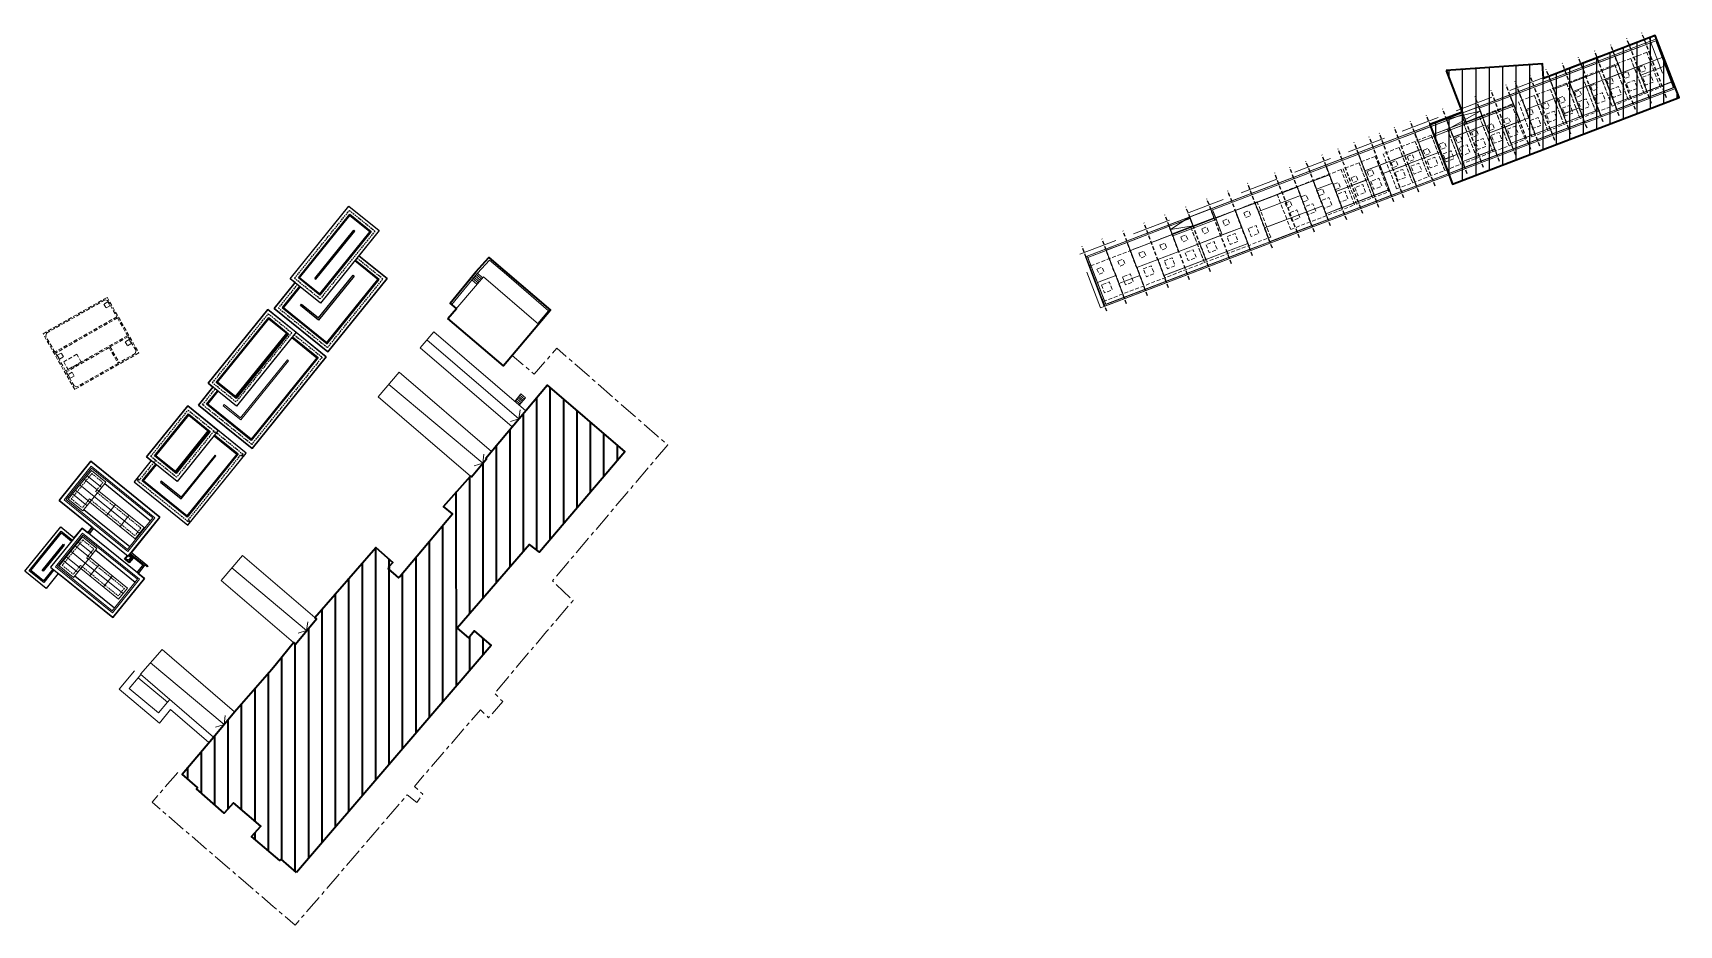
# Model space of a CAD drawing. Extents: x 834002 to 834531, y 817750 to 818262.
# Drawn here: x 834258.6 to 834531.3, y 817774.6 to 817922.3 of the extents above; entities that cross this region are included whole.
import ezdxf

# ---------------------------------------------------------------- set-up
doc = ezdxf.new("R2010")
doc.units = 0
doc.header["$LTSCALE"] = 1000
for name, pattern in [('3B50D- ARC-DWG-1002-P00-XXXX-WS3-XB$0$HIDDEN', [0.375, 0.25, -0.125]), ('3B50F-ARC-DWG-2500-P00-XXXX-WS3-XC$0$HIDDEN', [0.375, 0.25, -0.125]), ('3B50G-ARC-DWG-2500-P00-XXXX-WS3-XC$0$HIDDEN', [0.375, 0.25, -0.125]), ('3B50H- ARC-DWG-2500-P00-XXXX-WS3-XC$0$HIDDEN', [0.375, 0.25, -0.125]), ('CENTER', [50.8, 31.75, -6.35, 6.35, -6.35]), ('HIDDEN', [9.525, 6.35, -3.175])]:
    doc.linetypes.add(name, pattern=pattern)
doc.layers.get('0').update_dxf_attribs({"lineweight": 9})
for name, color, linetype, lineweight in [('000-Architecture boundary', 1, 'Continuous', 35), ('126-concrete slabs-b', 3, 'Continuous', 13), ('191-elevation1', 1, 'Continuous', 13), ('3B50D- ARC-DWG-1002-P00-XXXX-WS3-XB$0$A-ROOF', 4, 'Continuous', 9), ('Building EXISTING outline-b', 2, 'Continuous', 13), ('DLN280_1', 251, 'HIDDEN', 18)]:
    doc.layers.add(name, color=color, linetype=linetype, lineweight=lineweight)
for name, color, linetype in [('000-structure-b', 3, 'Continuous'), ('3B50D- ARC-DWG-1002-P00-XXXX-WS3-XB$0$DLN210__', 7, 'Continuous'), ('3B50D- ARC-DWG-1002-P00-XXXX-WS3-XB$0$DLN220__', 7, 'Continuous'), ('3B50D- ARC-DWG-1002-P00-XXXX-WS3-XB$0$Fall Line', 7, 'Continuous'), ('3B50D- ARC-DWG-1002-P00-XXXX-WS3-XB$0$METAL', 6, 'Continuous'), ('3B50F-ARC-DWG-2500-P00-XXXX-WS3-XC$0$DLN210__', 7, 'Continuous'), ('3B50G-ARC-DWG-2500-P00-XXXX-WS3-XC$0$DLN210__', 7, 'Continuous'), ('3B50H- ARC-DWG-2500-P00-XXXX-WS3-XC$0$DLN210__', 7, 'Continuous')]:
    doc.layers.add(name, color=color, linetype=linetype)

# ---------------------------------------------------------------- blocks, each defined once
blk = doc.blocks.new('3B50D- ARC-DWG-1002-P00-XXXX-WS3-XB$0$SAFSDFSDFAS')
at = {"layer": '3B50D- ARC-DWG-1002-P00-XXXX-WS3-XB$0$DLN210__', "color": 2}
for p, q in [((203300, -102360), (203300, -93935)), ((208790, -102360), (208790, -93935)), ((193800, -108110), (193800, -98335)), ((199290, -108110), (199290, -98335))]:
    blk.add_line(p, q, dxfattribs=at)
at = {"layer": '3B50D- ARC-DWG-1002-P00-XXXX-WS3-XB$0$DLN210__', "color": 1}
for points in [[(199895, -97515), (199895, -93980), (200095, -93980), (200095, -94480), (201880, -94480)], [(200145, -97515), (200145, -94730), (201880, -94730)], [(210210, -105680), (212895, -105680), (212895, -108780), (204445, -108780), (204445, -106395)], [(210210, -105880), (212695, -105880), (212695, -108580), (204645, -108580), (204645, -106395)]]:
    blk.add_lwpolyline(points, dxfattribs=at)
for points in [[(210210, -93115), (201880, -93115), (201880, -106395), (210210, -106395)], [(200710, -97515), (192380, -97515), (192380, -112245), (200710, -112245)], [(205920, -106930), (211495, -106930), (211495, -107130), (205920, -107130)]]:
    blk.add_lwpolyline(points, close=True, dxfattribs=at)
at = {"layer": '3B50D- ARC-DWG-1002-P00-XXXX-WS3-XB$0$DLN210__', "color": 8}
blk.add_lwpolyline([(210210, -104780), (213395, -104780), (213395, -109280), (203945, -109280), (203945, -106395)], dxfattribs=at)
at = {"layer": '3B50D- ARC-DWG-1002-P00-XXXX-WS3-XB$0$Fall Line', "color": 1}
for p, q in [((200345, -94730), (200345, -97515)), ((200710, -104930), (201880, -104930)), ((200710, -105180), (201880, -105180))]:
    blk.add_line(p, q, dxfattribs=at)
blk = doc.blocks.new('3B50D- ARC-DWG-1002-P00-XXXX-WS3-XB$0$Roof Structure 02')
at = {"layer": '3B50D- ARC-DWG-1002-P00-XXXX-WS3-XB$0$A-ROOF'}
for p, q in [((252852, -93610), (260022, -93610)), ((252852, -105730), (252852, -93610)), ((253092, -105490), (253092, -93850)), ((253092, -93850), (259782, -93850)), ((255266, -94225), (257607, -94225)), ((255266, -102275), (255266, -94225)), ((256437, -102445), (256437, -94235)), ((257607, -102275), (257607, -94225)), ((259782, -93850), (259782, -105490)), ((260022, -93610), (260022, -105730)), ((255266, -97445), (257607, -97445)), ((255266, -100345), (257607, -100345)), ((253367, -102275), (255266, -102275)), ((254476, -105365), (254476, -102275)), ((255266, -105365), (255266, -102275)), ((255266, -102275), (257607, -102275)), ((256437, -105365), (256437, -102345)), ((257607, -105365), (257607, -102275)), ((257607, -102275), (259507, -102275, 0)), ((258397, -105365), (258397, -102275)), ((259507, -105365, 0), (259507, -102275, 0)), ((252852, -105730), (260022, -105730)), ((253092, -105490), (259782, -105490))]:
    blk.add_line(p, q, dxfattribs=at)
at = {"layer": '3B50D- ARC-DWG-1002-P00-XXXX-WS3-XB$0$A-ROOF', "linetype": '3B50D- ARC-DWG-1002-P00-XXXX-WS3-XB$0$HIDDEN'}
for p, q in [((255637, -102645), (255637, -94595)), ((255637, -94595), (257237, -94595)), ((257237, -102645), (257237, -94595)), ((253737, -104995), (253737, -102645)), ((253737, -102645), (255637, -102645)), ((257237, -102645), (259137, -102645, 0)), ((259137, -104995), (259137, -102645)), ((253737, -104995), (259137, -104995, 0))]:
    blk.add_line(p, q, dxfattribs=at)
at = {"layer": '3B50D- ARC-DWG-1002-P00-XXXX-WS3-XB$0$A-ROOF', "color": 4}
for q in [(253367, -102275), (259507, -105365, 0)]:
    blk.add_line((253367, -105365, 0), q, dxfattribs=at)
blk = doc.blocks.new('3B50D- ARC-DWG-1002-P00-XXXX-WS3-XB$0$34')
at = {"layer": '3B50D- ARC-DWG-1002-P00-XXXX-WS3-XB$0$A-ROOF'}
for p, q in [((172450, -97071), (179620, -97071)), ((172450, -110641), (172450, -97071)), ((172690, -97311), (179380, -97311)), ((172690, -110401), (172690, -97311)), ((174864, -97436), (177206, -97436)), ((174864, -107086), (174864, -97436)), ((176035, -107086), (176035, -97446)), ((177206, -97436), (177206, -107086)), ((179380, -97311), (179380, -110401)), ((179620, -97071), (179620, -110641)), ((174864, -100656), (177206, -100656)), ((174864, -103556), (177206, -103556)), ((172965, -107086), (174864, -107086)), ((174100, -110176), (174100, -107086)), ((174864, -110176), (174864, -107086)), ((174864, -107086), (177206, -107086)), ((176035, -110176), (176035, -107086)), ((177206, -107086), (179105, -107086, 0)), ((177206, -110176), (177206, -107086)), ((177970, -110176), (177970, -107086)), ((179105, -110176, 0), (179105, -107086, 0)), ((172450, -110641), (179620, -110641)), ((172690, -110401), (179380, -110401))]:
    blk.add_line(p, q, dxfattribs=at)
at = {"layer": '3B50D- ARC-DWG-1002-P00-XXXX-WS3-XB$0$A-ROOF', "linetype": '3B50D- ARC-DWG-1002-P00-XXXX-WS3-XB$0$HIDDEN'}
for p, q in [((175235, -107456), (175235, -97806)), ((175235, -97806), (176835, -97806)), ((176835, -107456), (176835, -97806)), ((173335, -109806), (173335, -107456)), ((173335, -107456), (175235, -107456)), ((176835, -107456), (178735, -107456, 0)), ((178735, -109806), (178735, -107456)), ((173335, -109806), (178735, -109806, 0))]:
    blk.add_line(p, q, dxfattribs=at)
at = {"layer": '3B50D- ARC-DWG-1002-P00-XXXX-WS3-XB$0$A-ROOF', "color": 4}
for q in [(172965, -107086), (179105, -110176, 0)]:
    blk.add_line((172965, -110176, 0), q, dxfattribs=at)
blk = doc.blocks.new('3B50D- ARC-DWG-1002-P00-XXXX-WS3-XB')
at = {"layer": '3B50D- ARC-DWG-1002-P00-XXXX-WS3-XB$0$METAL', "linetype": '3B50D- ARC-DWG-1002-P00-XXXX-WS3-XB$0$HIDDEN', "ltscale": 0.3}
for p, q in [((834274543, 817834992), (834274700, 817835187)), ((834274635, 817834789), (834274558, 817834852)), ((834274581, 817834961), (834274739, 817835155)), ((834274667, 817834828), (834274589, 817834891)), ((834274887, 817835100), (834274809, 817835163)), ((834274918, 817835139), (834274840, 817835202))]:
    blk.add_line(p, q, dxfattribs=at)
at = {"layer": '3B50D- ARC-DWG-1002-P00-XXXX-WS3-XB$0$METAL'}
for points in [[(834274539, 817835799), (834275169, 817835290), (834274540, 817834512), (834273762, 817835141), (834274234, 817835724)], [(834274476, 817835721), (834275028, 817835275), (834274525, 817834653), (834273903, 817835156), (834274312, 817835661)]]:
    blk.add_lwpolyline(points, dxfattribs=at)
at = {"layer": '3B50D- ARC-DWG-1002-P00-XXXX-WS3-XB$0$METAL', "linetype": '3B50D- ARC-DWG-1002-P00-XXXX-WS3-XB$0$HIDDEN'}
blk.add_lwpolyline([(834274448, 817835686), (834274777, 817834964), (834273903, 817835156)], dxfattribs=at)
at = {"layer": '3B50D- ARC-DWG-1002-P00-XXXX-WS3-XB$0$METAL', "linetype": '3B50D- ARC-DWG-1002-P00-XXXX-WS3-XB$0$HIDDEN', "ltscale": 0.3}
for centre, radius, start, end in [((834274620, 817834930), 100, 141.05987, 231.05985), ((834274620, 817834930), 50, 141.05987, 231.05985), ((834274777, 817835124), 100, 51.05985, 141.05987), ((834274777, 817835124), 50, 51.05985, 141.05987)]:
    blk.add_arc(centre, radius, start, end, dxfattribs=at)
at = {"rotation": 231.059857306278}
for name, p in [('3B50D- ARC-DWG-1002-P00-XXXX-WS3-XB$0$34', (834462690, 817915119)), ('3B50D- ARC-DWG-1002-P00-XXXX-WS3-XB$0$Roof Structure 02', (834507982, 817969677))]:
    blk.add_blockref(name, p, dxfattribs=at)
at = {"layer": '3B50D- ARC-DWG-1002-P00-XXXX-WS3-XB$0$DLN220__', "rotation": 231.059857306278}
blk.add_blockref('3B50D- ARC-DWG-1002-P00-XXXX-WS3-XB$0$SAFSDFSDFAS', (834476377, 817930428), dxfattribs=at)
blk = doc.blocks.new('3B50F-ARC-DWG-2500-P00-XXXX-WS3-XC')
at = {"layer": '3B50F-ARC-DWG-2500-P00-XXXX-WS3-XC$0$DLN210__', "color": 1}
blk.add_line((834287578, 817856395), (834282142, 817849666), dxfattribs=at)
for points in [[(834277406, 817852079), (834284224, 817860518), (834289280, 817856434), (834282462, 817847994)], [(834287944, 817856292), (834282320, 817849330), (834278742, 817852221), (834284366, 817859182)], [(834287733, 817856269), (834282297, 817849541), (834278953, 817852243), (834284389, 817858972)], [(834288753, 817852360), (834283129, 817845398), (834279842, 817848053), (834279716, 817847898), (834283158, 817845117), (834288909, 817852234)]]:
    blk.add_lwpolyline(points, close=True, dxfattribs=at)
at = {"layer": '3B50F-ARC-DWG-2500-P00-XXXX-WS3-XC$0$DLN210__', "color": 1, "linetype": '3B50F-ARC-DWG-2500-P00-XXXX-WS3-XC$0$HIDDEN'}
blk.add_lwpolyline([(834278109, 817852153), (834284299, 817859815), (834288577, 817856359), (834282387, 817848697)], close=True, dxfattribs=at)
at = {"layer": '3B50F-ARC-DWG-2500-P00-XXXX-WS3-XC$0$DLN210__', "color": 8}
blk.add_lwpolyline([(834278184, 817851450), (834275356, 817847950), (834284262, 817840754), (834293909, 817852694), (834288600, 817856983)], dxfattribs=at)
at = {"layer": '3B50F-ARC-DWG-2500-P00-XXXX-WS3-XC$0$DLN210__', "color": 1, "linetype": '3B50F-ARC-DWG-2500-P00-XXXX-WS3-XC$0$HIDDEN'}
blk.add_lwpolyline([(834278887, 817851525), (834276216, 817848219), (834276021, 817848376), (834275864, 817848182), (834284382, 817841300), (834284539, 817841495), (834284344, 817841652), (834293048, 817852425), (834293243, 817852268), (834293400, 817852462), (834288772, 817856202), (834288677, 817856085), (834288483, 817856242), (834288577, 817856359), (834288538, 817856390)], dxfattribs=at)
at = {"layer": '3B50F-ARC-DWG-2500-P00-XXXX-WS3-XC$0$DLN210__', "color": 1}
for points in [[(834288683, 817855695), (834292573, 817852552), (834284120, 817842090), (834276692, 817848092), (834278922, 817850853)], [(834288589, 817855578), (834292362, 817852530), (834284098, 817842301), (834276902, 817848114), (834279039, 817850759)]]:
    blk.add_lwpolyline(points, dxfattribs=at)
blk = doc.blocks.new('3B50G-ARC-DWG-2500-P00-XXXX-WS3-XC')
at = {"color": 1}
for p, q in [((834292096, 817862063), (834300580, 817872564)), ((834300730, 817868136), (834292985, 817858548)), ((834300925, 817867978), (834293022, 817858197)), ((834300925, 817867978), (834300730, 817868136)), ((834290125, 817860538), (834290282, 817860732)), ((834290125, 817860538), (834293022, 817858197)), ((834290282, 817860732), (834292985, 817858548))]:
    blk.add_line(p, q, dxfattribs=at)
at = {"layer": '3B50G-ARC-DWG-2500-P00-XXXX-WS3-XC$0$DLN210__', "color": 1}
for points in [[(834287632, 817864255), (834297498, 817876467), (834302166, 817872697), (834292299, 817860484)], [(834288968, 817864397), (834297640, 817875131), (834300946, 817872461), (834292274, 817861726)], [(834289179, 817864419), (834297663, 817874920), (834300735, 817872438), (834292252, 817861937)]]:
    blk.add_lwpolyline(points, close=True, dxfattribs=at)
at = {"layer": '3B50G-ARC-DWG-2500-P00-XXXX-WS3-XC$0$DLN210__', "color": 1, "linetype": '3B50G-ARC-DWG-2500-P00-XXXX-WS3-XC$0$HIDDEN'}
blk.add_lwpolyline([(834288335, 817864330), (834297573, 817875764), (834301462, 817872622), (834292225, 817861187)], close=True, dxfattribs=at)
at = {"layer": '3B50G-ARC-DWG-2500-P00-XXXX-WS3-XC$0$DLN210__', "color": 8}
blk.add_lwpolyline([(834302166, 817872697), (834307183, 817868643), (834294897, 817853436), (834285990, 817860632), (834288410, 817863627)], dxfattribs=at)
at = {"layer": '3B50G-ARC-DWG-2500-P00-XXXX-WS3-XC$0$DLN210__', "color": 1, "linetype": '3B50G-ARC-DWG-2500-P00-XXXX-WS3-XC$0$HIDDEN'}
blk.add_lwpolyline([(834301851, 817872308), (834306480, 817868569), (834294822, 817854139), (834286694, 817860706), (834288799, 817863312)], dxfattribs=at)
at = {"layer": '3B50G-ARC-DWG-2500-P00-XXXX-WS3-XC$0$DLN210__', "color": 1}
for points in [[(834301569, 817871958), (834305847, 817868501), (834294755, 817854772), (834287326, 817860774), (834289149, 817863029)], [(834301474, 817871841), (834305636, 817868479), (834294733, 817854983), (834287537, 817860796), (834289266, 817862935)]]:
    blk.add_lwpolyline(points, dxfattribs=at)
blk = doc.blocks.new('3B50H- ARC-DWG-2500-P00-XXXX-WS3-XC')
at = {"layer": '3B50H- ARC-DWG-2500-P00-XXXX-WS3-XC$0$DLN210__', "color": 1}
for p, q in [((834305289, 817881618), (834311731, 817889591)), ((834305445, 817881492), (834311887, 817889465)), ((834311731, 817889591), (834311887, 817889465)), ((834305289, 817881618), (834305445, 817881492)), ((834311808, 817882008), (834311613, 817882165))]:
    blk.add_line(p, q, dxfattribs=at)
for points in [[(834301225, 817881560), (834310935, 817893577), (834315952, 817889523), (834306241, 817877506)], [(834302561, 817881702), (834311077, 817892241), (834314616, 817889381), (834306100, 817878842)], [(834302772, 817881724), (834311099, 817892030), (834314405, 817889359), (834306077, 817879053)]]:
    blk.add_lwpolyline(points, close=True, dxfattribs=at)
at = {"layer": '3B50H- ARC-DWG-2500-P00-XXXX-WS3-XC$0$DLN210__', "color": 1, "linetype": '3B50H- ARC-DWG-2500-P00-XXXX-WS3-XC$0$HIDDEN'}
blk.add_lwpolyline([(834301928, 817881634), (834311009, 817892874), (834315249, 817889448), (834306167, 817878209)], close=True, dxfattribs=at)
at = {"layer": '3B50H- ARC-DWG-2500-P00-XXXX-WS3-XC$0$DLN210__', "color": 8}
blk.add_lwpolyline([(834302002, 817880931), (834298546, 817876653), (834307452, 817869457), (834317256, 817881591), (834312589, 817885362)], dxfattribs=at)
at = {"layer": '3B50H- ARC-DWG-2500-P00-XXXX-WS3-XC$0$DLN210__', "color": 1, "linetype": '3B50H- ARC-DWG-2500-P00-XXXX-WS3-XC$0$HIDDEN'}
blk.add_lwpolyline([(834302391, 817880617), (834299249, 817876728), (834307377, 817870160), (834316553, 817881516), (834312275, 817884973)], dxfattribs=at)
at = {"layer": '3B50H- ARC-DWG-2500-P00-XXXX-WS3-XC$0$DLN210__', "color": 1}
for points in [[(834302741, 817880334), (834299882, 817876795), (834307310, 817870793), (834315920, 817881449), (834311992, 817884623)], [(834302858, 817880240), (834300093, 817876817), (834307287, 817871004), (834315709, 817881427), (834311898, 817884506)], [(834311808, 817882008), (834305916, 817874716), (834302901, 817877151), (834303059, 817877346), (834305878, 817875067), (834311613, 817882165)]]:
    blk.add_lwpolyline(points, dxfattribs=at)
blk = doc.blocks.new('block00')
at = {"color": 1, "linetype": 'HIDDEN', "ltscale": 0.0001, "flags": 128}
for points, elevation in [([(834524.6, 817916.56), (834525.44, 817916.88), (834525.76, 817916.04), (834524.92, 817915.72), (834524.6, 817916.56)], -1.21), ([(834516.62, 817913.49), (834517.46, 817913.81), (834517.78, 817912.97), (834516.94, 817912.65), (834516.62, 817913.49)], -1.21), ([(834519.28, 817914.51), (834520.12, 817914.84), (834520.44, 817914), (834519.6, 817913.67), (834519.28, 817914.51)], -1.21), ([(834519.9, 817912.89), (834521.21, 817913.39), (834521.71, 817912.08), (834520.4, 817911.58), (834519.9, 817912.89)], -1.33), ([(834521.94, 817915.54), (834522.78, 817915.86), (834523.1, 817915.02), (834522.26, 817914.7), (834521.94, 817915.54)], -1.21), ([(834522.56, 817913.91), (834523.87, 817914.41), (834524.37, 817913.11), (834523.06, 817912.6), (834522.56, 817913.91)], -1.33), ([(834525.22, 817914.93), (834526.53, 817915.44), (834527.03, 817914.13), (834525.72, 817913.63), (834525.22, 817914.93)], -1.33), ([(834508.63, 817910.42), (834509.47, 817910.75), (834509.8, 817909.91), (834508.96, 817909.58), (834508.63, 817910.42)], -1.21), ([(834511.29, 817911.45), (834511.62, 817910.61), (834512.46, 817910.93), (834512.13, 817911.77), (834511.29, 817911.45)], -1.21), ([(834513.95, 817912.47), (834514.28, 817911.63), (834515.12, 817911.95), (834514.79, 817912.79), (834513.95, 817912.47)], -1.21), ([(834514.58, 817910.84), (834515.89, 817911.35), (834516.39, 817910.04), (834515.08, 817909.54), (834514.58, 817910.84)], -1.33), ([(834517.24, 817911.87), (834518.55, 817912.37), (834519.05, 817911.06), (834517.74, 817910.56), (834517.24, 817911.87)], -1.33), ([(834502.19, 817907.95), (834502.52, 817907.11), (834503.36, 817907.43), (834503.03, 817908.27), (834502.19, 817907.95)], -1.33), ([(834505.97, 817909.4), (834506.3, 817908.56), (834507.14, 817908.88), (834506.81, 817909.72), (834505.97, 817909.4)], -1.33), ([(834506.6, 817907.78), (834507.91, 817908.28), (834508.41, 817906.97), (834507.1, 817906.47), (834506.6, 817907.78)], -1.33), ([(834509.26, 817908.8), (834510.57, 817909.3), (834511.07, 817907.99), (834509.76, 817907.49), (834509.26, 817908.8)], -1.33), ([(834511.92, 817909.82), (834513.23, 817910.32), (834513.73, 817909.02), (834512.42, 817908.51), (834511.92, 817909.82)], -1.33), ([(834494.21, 817904.88), (834494.54, 817904.04), (834495.38, 817904.36), (834495.05, 817905.2), (834494.21, 817904.88)], -1.21), ([(834496.87, 817905.9), (834497.2, 817905.06), (834498.04, 817905.39), (834497.71, 817906.23), (834496.87, 817905.9)], 4.4), ([(834499.53, 817906.93), (834499.86, 817906.09), (834500.7, 817906.41), (834500.37, 817907.25), (834499.53, 817906.93)], -1.33), ([(834500.16, 817905.3), (834501.46, 817905.8), (834501.97, 817904.5), (834500.66, 817903.99), (834500.16, 817905.3)], -1.33), ([(834502.82, 817906.32), (834504.12, 817906.83), (834504.63, 817905.52), (834503.32, 817905.02), (834502.82, 817906.32)], -1.33), ([(834488.89, 817902.84), (834489.21, 817902), (834490.05, 817902.32), (834489.73, 817903.16), (834488.89, 817902.84)], 4.5), ([(834491.55, 817903.86), (834491.88, 817903.02), (834492.72, 817903.34), (834492.39, 817904.18), (834491.55, 817903.86)], 4.4), ([(834492.18, 817902.23), (834493.48, 817902.74), (834493.99, 817901.43), (834492.68, 817900.93), (834492.18, 817902.23)], -1.33), ([(834494.84, 817903.26), (834495.34, 817901.95), (834496.65, 817902.45), (834496.14, 817903.76), (834494.84, 817903.26)], -1.21), ([(834497.5, 817904.28), (834498.8, 817904.78), (834499.31, 817903.47), (834498, 817902.97), (834497.5, 817904.28)], -1.33), ([(834483.57, 817900.79), (834483.89, 817899.95), (834484.73, 817900.28), (834484.41, 817901.12), (834483.57, 817900.79)], -1.21), ([(834484.2, 817899.17), (834485.5, 817899.67), (834486, 817898.36), (834484.7, 817897.86), (834484.2, 817899.17)], -1.33), ([(834486.23, 817901.81), (834487.07, 817902.14), (834487.39, 817901.3), (834486.55, 817900.97), (834486.23, 817901.81)], -1.21), ([(834486.86, 817900.19), (834488.16, 817900.69), (834488.67, 817899.39), (834487.36, 817898.88), (834486.86, 817900.19)], -1.33), ([(834489.52, 817901.21), (834490.82, 817901.71), (834491.33, 817900.41), (834490.02, 817899.91), (834489.52, 817901.21)], -1.33), ([(834474, 817897.16), (834474.32, 817896.32), (834475.16, 817896.64), (834474.84, 817897.48), (834474, 817897.16)], -2.67), ([(834476.94, 817898.29), (834477.26, 817897.45), (834478.1, 817897.77), (834477.78, 817898.61), (834476.94, 817898.29)], -2.67), ([(834477.56, 817896.67), (834478.06, 817895.36), (834479.37, 817895.86), (834478.87, 817897.17), (834477.56, 817896.67)], -2.67), ([(834479.6, 817899.31), (834479.92, 817898.47), (834480.76, 817898.8), (834480.44, 817899.64), (834479.6, 817899.31)], -2.67), ([(834480.22, 817897.69), (834480.72, 817896.38), (834482.03, 817896.88), (834481.53, 817898.19), (834480.22, 817897.69)], -2.67), ([(834466.02, 817894.09), (834466.34, 817893.25), (834467.18, 817893.58), (834466.86, 817894.42), (834466.02, 817894.09)], -2.55), ([(834468.68, 817895.12), (834469, 817894.28), (834469.84, 817894.6), (834469.52, 817895.44), (834468.68, 817895.12)], -2.55), ([(834471.34, 817896.14), (834471.66, 817895.3), (834472.5, 817895.62), (834472.18, 817896.46), (834471.34, 817896.14)], -2.55), ([(834471.96, 817894.51), (834472.46, 817893.21), (834473.77, 817893.71), (834473.27, 817895.02), (834471.96, 817894.51)], -2.67), ([(834474.62, 817895.54), (834475.12, 817894.23), (834476.43, 817894.73), (834475.93, 817896.04), (834474.62, 817895.54)], -2.67), ([(834455.68, 817891.16), (834456, 817890.32), (834456.84, 817890.65), (834456.52, 817891.49), (834455.68, 817891.16)], -2.55), ([(834459.15, 817892.5), (834459.47, 817891.66), (834460.31, 817891.98), (834459.99, 817892.82), (834459.15, 817892.5)], -2.55), ([(834466.64, 817892.47), (834467.14, 817891.16), (834468.45, 817891.66), (834467.95, 817892.97), (834467.95, 817892.97), (834466.64, 817892.47)], -2.55), ([(834469.3, 817893.49), (834469.8, 817892.18), (834471.11, 817892.69), (834470.61, 817893.99), (834469.3, 817893.49)], -2.67), ([(834448.73, 817888.5), (834449.06, 817887.65), (834449.9, 817887.98), (834449.57, 817888.82), (834448.73, 817888.5)], -2.55), ([(834452.21, 817889.83), (834452.53, 817888.99), (834453.37, 817889.31), (834453.05, 817890.15), (834452.21, 817889.83)], -2.88), ([(834456.41, 817888.54), (834457.72, 817889.04), (834458.22, 817887.73), (834456.91, 817887.23), (834456.41, 817888.54)], -2.55), ([(834459.88, 817889.87), (834460.39, 817888.57), (834461.69, 817889.07), (834461.19, 817890.37), (834459.88, 817889.87)], -2.55), ([(834441.79, 817885.83), (834442.11, 817884.99), (834442.95, 817885.31), (834442.63, 817886.15), (834441.79, 817885.83)], -1.33), ([(834445.26, 817887.16), (834445.58, 817886.32), (834446.42, 817886.64), (834446.1, 817887.48), (834445.26, 817887.16)], -2.55), ([(834449.47, 817885.87), (834449.97, 817884.56), (834451.28, 817885.06), (834450.77, 817886.37), (834449.47, 817885.87)], -2.67), ([(834452.94, 817887.2), (834453.44, 817885.9), (834454.75, 817886.4), (834454.25, 817887.71), (834452.94, 817887.2)], -2.67), ([(834434.84, 817883.16), (834435.17, 817882.32), (834436.01, 817882.64), (834435.68, 817883.48), (834434.84, 817883.16)], -1.33), ([(834438.32, 817884.49), (834438.64, 817883.65), (834439.48, 817883.97), (834439.16, 817884.81), (834438.32, 817884.49)], -1.33), ([(834442.52, 817883.2), (834443.83, 817883.7), (834444.33, 817882.4), (834443.02, 817881.89), (834442.52, 817883.2)], -2.55), ([(834445.99, 817884.53), (834447.3, 817885.04), (834447.8, 817883.73), (834446.5, 817883.23), (834445.99, 817884.53)], -2.67), ([(834435.58, 817880.53), (834436.08, 817879.22), (834437.39, 817879.73), (834436.88, 817881.03), (834435.58, 817880.53)], -1.33), ([(834439.05, 817881.87), (834439.55, 817880.56), (834440.86, 817881.06), (834440.36, 817882.37), (834439.05, 817881.87)], -1.33)]:
    blk.add_lwpolyline(points, dxfattribs=dict(at, elevation=elevation))
blk = doc.blocks.new('A$C364D581F')
at = {"color": 1, "linetype": 'HIDDEN', "ltscale": 0.0001}
for points, elevation in [([(834525.51, 817912.19), (834528.17, 817913.22), (834525.92, 817919.05), (834523.26, 817918.03)], 4.17), ([(834520.18, 817910.15), (834522.84, 817911.17), (834520.6, 817917.01), (834517.94, 817915.98)], 4.17), ([(834522.84, 817911.17), (834525.51, 817912.19), (834523.26, 817918.03), (834520.6, 817917.01)], 4.17), ([(834512.2, 817907.08), (834514.86, 817908.1), (834512.62, 817913.94), (834509.96, 817912.92)], 4.17), ([(834514.86, 817908.1), (834517.52, 817909.13), (834515.28, 817914.96), (834512.62, 817913.94)], 4.17), ([(834517.52, 817909.13), (834520.18, 817910.15), (834517.94, 817915.98), (834515.28, 817914.96)], 4.17), ([(834506.88, 817905.04), (834509.54, 817906.06), (834507.3, 817911.89), (834504.64, 817910.87)], 4.17), ([(834509.54, 817906.06), (834512.2, 817907.08), (834509.96, 817912.92), (834507.3, 817911.89)], 4.17), ([(834497.78, 817901.54), (834500.44, 817902.56), (834498.2, 817908.4), (834495.54, 817907.37)], 4.17), ([(834500.44, 817902.56), (834503.1, 817903.58), (834500.86, 817909.42), (834498.2, 817908.4)], 4.17), ([(834503.1, 817903.58), (834505.76, 817904.61), (834503.52, 817910.44), (834500.86, 817909.42)], 4.17), ([(834489.8, 817898.47), (834492.46, 817899.5), (834490.22, 817905.33), (834487.56, 817904.31)], 4.17), ([(834492.46, 817899.5), (834495.12, 817900.52), (834492.88, 817906.35), (834490.22, 817905.33)], 4.17), ([(834495.12, 817900.52), (834497.78, 817901.54), (834495.54, 817907.37), (834492.88, 817906.35)], 4.17), ([(834484.48, 817896.43), (834487.14, 817897.45), (834484.9, 817903.28), (834482.24, 817902.26)], 4.17), ([(834487.14, 817897.45), (834489.8, 817898.47), (834487.56, 817904.31), (834484.9, 817903.28)], 4.17), ([(834477.85, 817893.93), (834480.51, 817894.95), (834478.26, 817900.78), (834475.6, 817899.76)], 4.4), ([(834480.51, 817894.95), (834483.17, 817895.97), (834480.93, 817901.8), (834478.26, 817900.78)], 4.4), ([(834466.93, 817889.73), (834477.52, 817893.8), (834475.28, 817899.63), (834464.68, 817895.56)], 4.4), ([(834452.64, 817884.24), (834463.62, 817888.46), (834461.38, 817894.29), (834450.4, 817890.08)], 4.17), ([(834435.86, 817877.79), (834452.64, 817884.24), (834450.4, 817890.08), (834433.62, 817883.63)], 4.17)]:
    blk.add_lwpolyline(points, close=True, dxfattribs=dict(at, elevation=elevation))
blk = doc.blocks.new('A$C77E518AF')
at = {"layer": '126-concrete slabs-b'}
for points in [[(834521.72, 817915.65), (834528.44, 817918.21), (834527.39, 817920.96), (834520.67, 817918.4)], [(834521.17, 817917.04), (834510.5, 817912.97), (834509.98, 817914.32), (834520.66, 817918.39)], [(834513.71, 817912.59), (834521.71, 817915.64), (834521.18, 817917.03), (834513.18, 817913.98)], [(834525.93, 817912.6), (834520.6, 817910.56), (834519.06, 817914.61), (834524.39, 817916.65)], [(834524.93, 817915.26), (834528.97, 817916.81), (834528.44, 817918.19), (834524.4, 817916.65)], [(834528.98, 817916.79), (834524.94, 817915.25), (834525.95, 817912.6), (834529.99, 817914.14)], [(834505.88, 817909.6), (834511.02, 817911.57), (834509.97, 817914.32), (834504.83, 817912.36)], [(834513.16, 817913.97), (834510.5, 817912.96), (834512.08, 817908.84), (834514.73, 817909.85)], [(834515.26, 817908.52), (834517.91, 817909.54), (834516.37, 817913.59), (834513.71, 817912.58)], [(834520.95, 817909.61), (834518.29, 817908.6), (834516.38, 817913.59), (834519.04, 817914.61)], [(834520.61, 817910.55), (834529.99, 817914.13), (834530.35, 817913.2), (834520.96, 817909.62)], [(834503.83, 817910.43), (834498.69, 817908.47), (834498.17, 817909.82), (834503.32, 817911.78)], [(834506.4, 817908.2), (834504.92, 817907.63), (834503.33, 817911.79), (834504.81, 817912.35)], [(834512.57, 817907.5), (834507.43, 817905.54), (834505.88, 817909.59), (834511.03, 817911.55)], [(834495.26, 817908.71), (834490.16, 817906.76), (834490.76, 817905.19), (834495.86, 817907.14)], [(834493.43, 817906.19), (834498.76, 817908.23), (834499.21, 817907.06), (834493.88, 817905.03)], [(834496.02, 817907.45), (834498.67, 817908.46), (834498.07, 817910.04), (834495.42, 817909.02)], [(834499.76, 817905.67), (834504.91, 817907.63), (834503.93, 817910.2), (834498.78, 817908.23)], [(834503.45, 817904.02), (834507.41, 817905.53), (834506.4, 817908.18), (834502.44, 817906.67)], [(834510.27, 817905.54), (834518.27, 817908.59), (834517.92, 817909.52), (834509.92, 817906.47)], [(834514.74, 817909.84), (834512.08, 817908.82), (834512.58, 817907.51), (834515.24, 817908.52)], [(834478.18, 817902.2), (834487.47, 817905.74), (834488.52, 817902.99), (834479.23, 817899.45)], [(834490.74, 817905.18), (834488.08, 817904.17), (834487.48, 817905.75), (834490.14, 817906.76)], [(834491.73, 817902.6), (834489.07, 817901.59), (834488.09, 817904.16), (834490.75, 817905.17)], [(834494.91, 817902.29), (834492.25, 817901.28), (834490.76, 817905.18), (834493.42, 817906.19)], [(834499.21, 817907.05), (834493.88, 817905.02), (834495.43, 817900.97), (834500.76, 817903)], [(834501.13, 817902.06), (834503.79, 817903.07), (834502.42, 817906.67), (834499.76, 817905.65)], [(834509.9, 817906.47), (834503.45, 817904.01), (834503.81, 817903.08), (834510.26, 817905.54)], [(834488.53, 817902.97), (834481.72, 817900.38), (834482.25, 817898.99), (834489.05, 817901.58)], [(834487.77, 817896.96), (834493.1, 817899), (834491.73, 817902.59), (834486.4, 817900.56)], [(834495.43, 817900.95), (834500.76, 817902.98), (834501.12, 817902.05), (834495.79, 817900.02)], [(834473.34, 817898.81), (834454.51, 817891.62), (834453.99, 817892.98), (834472.83, 817900.16)], [(834479.75, 817898.04), (834474.43, 817896.01), (834472.84, 817900.16), (834478.17, 817902.19)], [(834483.25, 817896.32), (834480.78, 817895.38), (834479.24, 817899.43), (834481.71, 817900.37)], [(834487.76, 817896.96), (834483.63, 817895.38), (834482.26, 817898.98), (834486.39, 817900.55)], [(834495.77, 817900.01), (834493.12, 817899), (834492.25, 817901.26), (834494.91, 817902.28)], [(834469.59, 817892.64), (834472.25, 817893.65), (834470.68, 817897.77), (834468.02, 817896.76)], [(834471.22, 817896.39), (834473.88, 817897.4), (834473.35, 817898.79), (834470.69, 817897.78)], [(834472.77, 817892.33), (834475.43, 817893.34), (834473.88, 817897.39), (834471.22, 817896.38)], [(834474.43, 817895.99), (834479.76, 817898.02), (834480.77, 817895.38), (834475.44, 817893.34)], [(834461.58, 817892.72), (834468.53, 817895.37), (834468, 817896.75), (834461.05, 817894.1)], [(834462.62, 817889.98), (834469.58, 817892.63), (834468.54, 817895.35), (834461.59, 817892.7)], [(834473.13, 817891.38), (834483.61, 817895.38), (834483.26, 817896.31), (834472.77, 817892.31)], [(834447.33, 817888.89), (834450.8, 817890.21), (834450.28, 817891.56), (834446.82, 817890.24)], [(834450.21, 817891.79), (834453.67, 817893.11), (834454.27, 817891.53), (834450.81, 817890.21)], [(834454.51, 817891.61), (834457.75, 817892.85), (834458.82, 817890.06), (834455.58, 817888.82)], [(834460.21, 817886.45), (834463.48, 817887.7), (834461.04, 817894.1), (834457.77, 817892.85)], [(834463.49, 817887.71), (834470.44, 817890.36), (834469.58, 817892.62), (834462.63, 817889.97)], [(834470.46, 817890.36), (834473.12, 817891.37), (834472.25, 817893.64), (834469.59, 817892.62)], [(834439.87, 817887.59), (834446.81, 817890.24), (834447.32, 817888.88), (834440.38, 817886.24)], [(834447.33, 817888.87), (834440.39, 817886.22), (834441.45, 817883.44), (834448.39, 817886.08)], [(834454.59, 817891.38), (834447.42, 817888.65), (834448.4, 817886.09), (834455.56, 817888.82)], [(834451.88, 817887.4), (834458.82, 817890.04), (834459.83, 817887.39), (834452.89, 817884.75)], [(834434.91, 817880.94), (834437.96, 817882.1), (834436.38, 817886.26), (834433.33, 817885.1)], [(834436.39, 817886.27), (834439.85, 817887.59), (834441.95, 817882.1), (834438.48, 817880.78)], [(834444.93, 817884.75), (834451.87, 817887.39), (834452.88, 817884.74), (834445.94, 817882.1)], [(834446.3, 817881.15), (834456.72, 817885.12), (834456.36, 817886.05), (834445.95, 817882.08)], [(834459.84, 817887.38), (834456.38, 817886.06), (834456.73, 817885.13), (834460.19, 817886.45)], [(834442.83, 817879.83), (834446.29, 817881.15), (834444.92, 817884.74), (834441.46, 817883.42)], [(834439.34, 817878.5), (834436.29, 817877.33), (834434.92, 817880.93), (834437.97, 817882.09)], [(834441.95, 817882.08), (834438.49, 817880.76), (834439.35, 817878.5), (834442.81, 817879.82)]]:
    blk.add_lwpolyline(points, close=True, dxfattribs=at)
at = {"layer": '191-elevation1'}
for points in [[(834498.08, 817910.05), (834527.54, 817921.28), (834530.68, 817913.06), (834436.15, 817877.02), (834433.01, 817885.24), (834433.24, 817885.32), (834436.29, 817877.32), (834530.37, 817913.19), (834527.4, 817920.97), (834498.16, 817909.83)], [(834503.84, 817910.43), (834496.01, 817907.44), (834495.41, 817909.03), (834453.68, 817893.12), (834454.28, 817891.53), (834447.33, 817888.88), (834447.42, 817888.66), (834454.59, 817891.39), (834453.98, 817892.98), (834495.27, 817908.72), (834495.87, 817907.13), (834503.93, 817910.2)], [(834433.32, 817885.1), (834450.29, 817891.57), (834450.2, 817891.79), (834433.24, 817885.32)]]:
    blk.add_lwpolyline(points, close=True, dxfattribs=at)

msp = doc.modelspace()

# ---------------------------------------------------------------- hatches: boundary and pattern name
at = {"layer": '000-Architecture boundary', "lineweight": -2}
h = msp.add_hatch(dxfattribs=at)
h.set_pattern_fill('ANSI31', color=256, scale=0.7, angle=45)
h.paths.add_polyline_path([(834492.703, 817916.027), (834495.337, 817909.116), (834489.978, 817907.117), (834493.756, 817897.208), (834531.266, 817911.559), (834527.325, 817921.843), (834508.826, 817914.743), (834508.657, 817917.142)])
at = {"layer": '000-Architecture boundary'}
h = msp.add_hatch(dxfattribs=at)
h.set_pattern_fill('ANSI31', color=256, scale=0.7, angle=45)
h.paths.add_polyline_path([(834302.251, 817783.252), (834299.7, 817785.438), (834299.514, 817785.254), (834294.785, 817789.204), (834296.337, 817790.941), (834291.817, 817794.793), (834290.282, 817793.074), (834285.683, 817797.134), (834285.85, 817797.339), (834283.295, 817799.512), (834288.51, 817805.683), (834291.996, 817809.857), (834298.159, 817816.942), (834298.932, 817817.86), (834301.777, 817821.339), (834302.076, 817821.084), (834305.564, 817825.246), (834305.265, 817825.502), (834315.401, 817837.046), (834318.213, 817834.607), (834317.493, 817833.828), (834317.63, 817833.711), (834317.455, 817833.506), (834319.157, 817832.05), (834319.337, 817832.222), (834328.088, 817842.617), (834326.618, 817843.874), (834331.057, 817848.899), (834331.245, 817848.738), (834333.724, 817851.767), (834333.594, 817851.881), (834343.79, 817863.917), (834356.651, 817852.921), (834342.474, 817836.276), (834340.833, 817837.55), (834328.883, 817823.711), (834330.739, 817822.133), (834331.703, 817823.249), (834334.487, 817820.864)])

# ---------------------------------------------------------------- linework, layer by layer
for points in [[(834275.411, 817816.635), (834272.86, 817813.589), (834279.529, 817808.002), (834281.384, 817810.217), (834287.735, 817804.766)], [(834276.027, 817815.502), (834276.463, 817816.022)], [(834281.244, 817811.919), (834280.857, 817811.456)]]:
    msp.add_lwpolyline(points)
at = {"elevation": 4.728}
msp.add_lwpolyline([(834280.857, 817811.456), (834279.38, 817809.693), (834274.55, 817813.738), (834276.027, 817815.502)], close=True, dxfattribs=at)
at = {"layer": '000-Architecture boundary'}
for points in [[(834492.703, 817916.027), (834495.337, 817909.116), (834489.978, 817907.117), (834493.756, 817897.208), (834531.266, 817911.559), (834527.325, 817921.843), (834508.826, 817914.743), (834508.657, 817917.142)], [(834327.317, 817874.961), (834328.754, 817876.642), (834327.726, 817877.514), (834331.957, 817882.685), (834334.117, 817885.061), (834344.317, 817876.361), (834336.517, 817867.161)], [(834302.251, 817783.252), (834299.7, 817785.438), (834299.514, 817785.254), (834294.785, 817789.204), (834296.337, 817790.941), (834291.817, 817794.793), (834290.282, 817793.074), (834285.683, 817797.134), (834285.85, 817797.339), (834283.295, 817799.512), (834288.51, 817805.683), (834291.996, 817809.857), (834298.159, 817816.942), (834298.932, 817817.86), (834301.777, 817821.339), (834302.076, 817821.084), (834305.564, 817825.246), (834305.265, 817825.502), (834315.401, 817837.046), (834318.213, 817834.607), (834317.493, 817833.828), (834317.63, 817833.711), (834317.455, 817833.506), (834319.157, 817832.05), (834319.337, 817832.222), (834328.088, 817842.617), (834326.618, 817843.874), (834331.057, 817848.899), (834331.245, 817848.738), (834333.724, 817851.767), (834333.594, 817851.881), (834343.79, 817863.917), (834356.651, 817852.921), (834342.474, 817836.276), (834340.833, 817837.55), (834328.883, 817823.711), (834330.739, 817822.133), (834331.703, 817823.249), (834334.487, 817820.864)]]:
    msp.add_lwpolyline(points, close=True, dxfattribs=at)
at = {"layer": '000-structure-b'}
for points in [[(834298.546, 817876.653), (834302.002, 817880.931), (834301.225, 817881.559), (834310.934, 817893.577), (834315.951, 817889.523), (834312.589, 817885.362), (834317.256, 817881.591), (834307.452, 817869.457)], [(834287.634, 817864.253), (834288.411, 817863.625), (834285.993, 817860.632), (834294.898, 817853.437), (834307.183, 817868.643), (834297.501, 817876.467)], [(834284.225, 817860.518), (834277.406, 817852.079), (834278.184, 817851.45), (834275.356, 817847.95), (834284.262, 817840.754), (834293.909, 817852.694)], [(834262.76, 817832.782), (834260.758, 817830.304), (834257.258, 817833.133), (834263.198, 817840.483), (834265.441, 817838.67), (834266.739, 817840.276), (834267.684, 817839.512), (834268.42, 817840.422), (834262.925, 817844.863), (834268.16, 817851.342), (834279.617, 817842.084), (834274.894, 817836.239), (834277.643, 817834.017), (834277.518, 817833.861), (834277.129, 817834.175), (834276.007, 817832.787), (834277.069, 817831.929), (834271.833, 817825.45)]]:
    msp.add_lwpolyline(points, close=True, dxfattribs=at)
at = {"layer": '126-concrete slabs-b'}
for p, q in [((834490.062, 817906.991), (834498.051, 817910.037)), ((834490.632, 817905.496), (834498.621, 817908.542)), ((834492.725, 817908.006), (834493.295, 817906.511)), ((834498.051, 817910.037), (834498.621, 817908.542)), ((834490.062, 817906.991), (834490.632, 817905.496)), ((834446.725, 817890.468), (834453.677, 817893.118)), ((834447.295, 817888.973), (834454.247, 817891.623)), ((834450.201, 817891.793), (834450.771, 817890.298)), ((834453.677, 817893.118), (834454.247, 817891.623)), ((834446.725, 817890.468), (834447.295, 817888.973))]:
    msp.add_line(p, q, dxfattribs=at)
at = {"layer": '126-concrete slabs-b', "color": 2, "linetype": 'HIDDEN', "ltscale": 0.001}
msp.add_lwpolyline([(834436.054, 817876.981), (834435.4, 817876.732), (834432.016, 817885.609), (834526.235, 817921.532), (834529.619, 817912.656)], dxfattribs=at)
at = {"layer": '126-concrete slabs-b'}
msp.add_lwpolyline([(834527.549, 817921.284), (834530.684, 817913.062), (834436.054, 817876.981), (834432.919, 817885.204)], close=True, dxfattribs=at)
for points in [[(834492.725, 817908.006), (834498.336, 817909.29), (834493.295, 817906.511)], [(834450.201, 817891.793), (834447.01, 817889.72), (834450.771, 817890.298)]]:
    msp.add_lwpolyline(points, dxfattribs=at)
at = {"layer": 'Building EXISTING outline-b'}
for p, q in [((834333.217, 817881.861), (834327.317, 817874.961)), ((834331.497, 817881.581), (834332.344, 817880.84)), ((834331.677, 817881.801), (834332.528, 817881.056)), ((834331.857, 817882.021), (834332.713, 817881.272)), ((834332.037, 817882.241), (834332.897, 817881.488)), ((834327.317, 817874.961), (834336.517, 817867.161)), ((834336.517, 817867.161), (834342.317, 817874.061)), ((834317.534, 817864.045), (834333.099, 817851.003)), ((834339.097, 817858.377), (834337.669, 817857.946)), ((834303.931, 817823.298), (834302.503, 817822.867)), ((834290.253, 817807.77), (834288.825, 817807.339))]:
    msp.add_line(p, q, dxfattribs=at)
for points in [[(834327.726, 817877.514), (834331.957, 817882.685), (834334.117, 817885.061), (834344.317, 817876.361), (834342.317, 817874.061), (834333.217, 817881.861)], [(834342.217, 817874.161), (834344.017, 817876.261), (834337.017, 817882.261), (834334.217, 817884.661), (834332.217, 817882.461)], [(834327.991, 817877.297), (834332.217, 817882.461)], [(834332.159, 817880.624), (834331.317, 817881.361), (834332.217, 817882.461), (834333.082, 817881.704)], [(834327.729, 817877.518), (834328.754, 817876.642)], [(834340.217, 817859.699), (834325.002, 817872.773), (834322.729, 817870.125), (834337.969, 817857.046)], [(834339.271, 817859.859), (834339.097, 817858.377), (834323.865, 817871.449)], [(834331.057, 817848.899), (834315.787, 817862.02), (834319.279, 817866.072), (834334.529, 817852.984)], [(834339.144, 817860.621), (834340.189, 817861.83), (834339.425, 817862.497), (834338.412, 817861.25)], [(834339.319, 817860.823), (834338.585, 817861.463)], [(834339.493, 817861.024), (834338.753, 817861.67)], [(834339.667, 817861.226), (834338.938, 817861.898)], [(834339.841, 817861.427), (834339.089, 817862.083)], [(834340.015, 817861.629), (834339.257, 817862.29)], [(834331.701, 817850.609), (834333.129, 817851.04), (834333.303, 817852.522)], [(834305.265, 817825.502), (834293.297, 817835.76), (834289.756, 817831.623), (834301.777, 817821.339)], [(834291.527, 817833.692), (834303.931, 817823.298), (834304.105, 817824.779)], [(834291.996, 817809.857), (834279.972, 817820.201), (834276.402, 817816.075), (834288.51, 817805.683)], [(834278.058, 817817.988), (834290.253, 817807.77), (834290.427, 817809.251)]]:
    msp.add_lwpolyline(points, dxfattribs=at)
at = {"layer": 'Building EXISTING outline-b', "color": 1, "linetype": 'CENTER', "ltscale": 0.0001, "flags": 128}
msp.add_lwpolyline([(834282.583, 817799.835), (834278.333, 817794.891), (834298.384, 817777.653), (834302.03, 817774.553), (834305.118, 817778.106), (834320.604, 817796.129), (834322.159, 817794.839), (834323.185, 817796.217), (834321.777, 817797.508), (834332.717, 817810.208), (834334.067, 817808.859), (834336.413, 817811.557), (834335.064, 817812.936), (834343.656, 817823.13), (834348.072, 817828.297), (834344.635, 817831.53), (834363.738, 817854.056), (834361.998, 817855.543), (834345.377, 817870.064), (834341.62, 817865.775), (834337.963, 817868.867)], dxfattribs=at)
at = {"layer": 'Defpoints', "color": 8, "linetype": 'HIDDEN', "ltscale": 0.0001}
for p, q in [((834529.194, 817911.525), (834525.101, 817922.259)), ((834521.364, 817908.54), (834517.271, 817919.274)), ((834524.036, 817909.559), (834519.944, 817920.292)), ((834526.708, 817910.578), (834522.616, 817921.311)), ((834513.347, 817905.483), (834509.254, 817916.217)), ((834516.019, 817906.502), (834511.927, 817917.236)), ((834518.691, 817907.521), (834514.599, 817918.255)), ((834506.694, 817902.947), (834502.601, 817913.68)), ((834508.189, 817903.517), (834504.096, 817914.25)), ((834510.674, 817904.464), (834506.582, 817915.198)), ((834498.864, 817899.961), (834494.771, 817910.695)), ((834501.536, 817900.98), (834497.444, 817911.714)), ((834504.208, 817901.999), (834500.116, 817912.733)), ((834493.519, 817897.923), (834489.427, 817908.657)), ((834496.191, 817898.942), (834492.099, 817909.676)), ((834485.689, 817894.938), (834481.596, 817905.672)), ((834488.174, 817895.886), (834484.082, 817906.619)), ((834490.847, 817896.904), (834486.754, 817907.638)), ((834478.873, 817892.339), (834474.78, 817903.073)), ((834481.545, 817893.358), (834477.452, 817904.092)), ((834484.03, 817894.306), (834479.938, 817905.039)), ((834470.86, 817889.284), (834466.768, 817900.018)), ((834473.533, 817890.303), (834469.44, 817901.037)), ((834476.205, 817891.322), (834472.112, 817902.056)), ((834463.894, 817886.628), (834459.802, 817897.362)), ((834468.379, 817888.338), (834464.287, 817899.072)), ((834457.134, 817884.051), (834453.042, 817894.784)), ((834460.61, 817885.376), (834456.517, 817896.11)), ((834450.182, 817881.4), (834446.09, 817892.134)), ((834453.658, 817882.725), (834449.566, 817893.459)), ((834443.23, 817878.749), (834439.138, 817889.483)), ((834446.706, 817880.075), (834442.614, 817890.808)), ((834436.47, 817876.172), (834432.378, 817886.906)), ((834439.754, 817877.424), (834435.662, 817888.158))]:
    msp.add_line(p, q, dxfattribs=at)
at = {"layer": 'DLN280_1', "color": 1, "ltscale": 0.0001}
for p, q in [((834260.267, 817872.458), (834270.871, 817878.491)), ((834260.844, 817872.556), (834270.535, 817878.07)), ((834270.535, 817878.07), (834270.945, 817877.957)), ((834270.871, 817878.491), (834276.113, 817869.277)), ((834270.945, 817877.957), (834272.478, 817875.263)), ((834272.478, 817875.263), (834262.221, 817869.428)), ((834265.509, 817863.245), (834260.267, 817872.458)), ((834260.713, 817872.079), (834260.844, 817872.556)), ((834272.576, 817875.089), (834262.32, 817869.254)), ((834272.576, 817875.089), (834274.258, 817872.134)), ((834262.221, 817869.428), (834260.713, 817872.079)), ((834274.258, 817872.134), (834264.001, 817866.299)), ((834271.2, 817870.164), (834264.1, 817866.125)), ((834271.2, 817870.164), (834272.683, 817867.556)), ((834274.357, 817871.96), (834271.374, 817870.263)), ((834271.374, 817870.263), (834272.857, 817867.655)), ((834274.357, 817871.96), (834275.667, 817869.657)), ((834275.536, 817869.179), (834275.667, 817869.657)), ((834264.001, 817866.299), (834262.32, 817869.254)), ((834276.113, 817869.277), (834265.509, 817863.245)), ((834272.683, 817867.556), (834265.888, 817863.69)), ((834275.536, 817869.179), (834272.857, 817867.655)), ((834265.411, 817863.822), (834264.1, 817866.125)), ((834265.888, 817863.69), (834265.411, 817863.822))]:
    msp.add_line(p, q, dxfattribs=at)
for points in [[(834270.697, 817876.724), (834271.349, 817877.094), (834270.978, 817877.746), (834270.326, 817877.375)], [(834274.258, 817870.465), (834274.91, 817870.836), (834274.539, 817871.488), (834273.887, 817871.117)], [(834262.985, 817868.238), (834263.636, 817868.608), (834263.266, 817869.26), (834262.614, 817868.889)], [(834264.427, 817866.512), (834266.6, 817867.748), (834265.858, 817869.052), (834263.685, 817867.816)], [(834264.784, 817865.075), (834265.435, 817865.446), (834265.065, 817866.098), (834264.413, 817865.727)]]:
    msp.add_lwpolyline(points, close=True, dxfattribs=at)

# ---------------------------------------------------------------- block references
for name in ['A$C77E518AF', 'A$C364D581F', 'block00']:
    msp.add_blockref(name, (0, 0))
at = {"xscale": 0.001, "yscale": 0.001, "zscale": 0.001}
for name in ['3B50H- ARC-DWG-2500-P00-XXXX-WS3-XC', '3B50G-ARC-DWG-2500-P00-XXXX-WS3-XC', '3B50F-ARC-DWG-2500-P00-XXXX-WS3-XC', '3B50D- ARC-DWG-1002-P00-XXXX-WS3-XB']:
    msp.add_blockref(name, (0, 0), dxfattribs=at)

doc.saveas('drawing.dxf')
